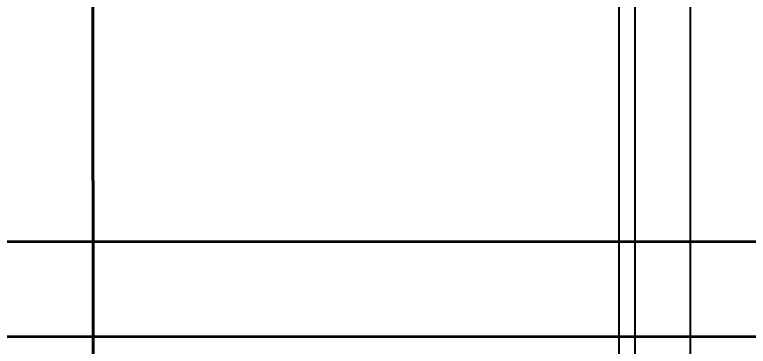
# Model space of a CAD drawing. Header units: inches. Extents: x -4597 to 93300, y -11124 to 5932.
# Drawn here: x -2 to 90.8, y -9841.1 to -9799.2 of the extents above; entities that cross this region are included whole.
import ezdxf

# ---------------------------------------------------------------- set-up
doc = ezdxf.new("R2010")
doc.units = ezdxf.units.IN
doc.header["$LTSCALE"] = 0.5
doc.header["$MEASUREMENT"] = 0
doc.header["$PDMODE"] = 66
for name, color, linetype, lineweight in [('hatch', 9, 'Continuous', 0), ('ST-REINFOR', 201, 'Continuous', 40), ('Toilet', 7, 'Continuous', 25)]:
    doc.layers.add(name, color=color, linetype=linetype, lineweight=lineweight)
doc.styles.get("Standard").update_dxf_attribs({"font": 'arial.ttf'})
doc.dimstyles.new('S8', dxfattribs={"dimtxt": 5, "dimasz": 1, "dimexe": 6, "dimexo": 18, "dimgap": 1.9375, "dimtad": 1, "dimdec": 0, "dimzin": 3, "dimdsep": 46, "dimlunit": 4, "dimtxsty": 'Standard', "dimblk": 'dot 2', "dimcen": 12, "dimse1": 1, "dimse2": 1, "dimclrd": 1, "dimclre": 1, "dimclrt": 256, "dimadec": 0, "dimazin": 0, "dimtfac": 0.75, "dimtdec": 0, "dimtix": 1, "dimtmove": 1, "dimatfit": 3, "dimldrblk": 'DOT', "dimfxl": 1, "dimtolj": 1, "dimtzin": 0, "dimlwd": 9, "dimlwe": 9, "dimarcsym": 0})

# ---------------------------------------------------------------- blocks, each defined once
blk = doc.blocks.new('dot1')
at = {"layer": 'hatch'}
h = blk.add_hatch(color=256, dxfattribs=at)
edge = h.paths.add_edge_path()
edge.add_arc((0, 0), 1, 0, 360)
for p, q in [((0, 3), (0, -3)), ((3, 0), (-3, 0))]:
    blk.add_line(p, q, dxfattribs=at)
blk.add_circle((0, 0), 1, dxfattribs=at)
blk = doc.blocks.new('dot 2')
at = {"layer": 'hatch', "xscale": 0.5, "yscale": 0.5, "zscale": 0.5}
blk.add_blockref('dot1', (0, 0), dxfattribs=at)
blk = doc.blocks.new('*D215')
at = {"layer": 'Defpoints', "color": 0, "transparency": 16777216}
for p in [(-121.589, -9791.083), (-93.318, -9791.083), (69.442, -10056.827)]:
    blk.add_point(p, dxfattribs=at)
at = {"layer": 'Toilet', "color": 1, "lineweight": 9, "transparency": 16777216}
blk.add_line((-121.589, -10055.827), (-121.589, -9792.083), dxfattribs=at)
for p, rotation in [((-121.589, -9791.083), 90), ((-121.589, -10056.827), 270)]:
    blk.add_blockref('dot 2', p, dxfattribs=dict(at, rotation=rotation))
at = {"layer": 'Toilet', "transparency": 16777216, "insert": (-126.037, -9923.955), "char_height": 5, "attachment_point": 5, "rotation": 90}
blk.add_mtext('\\A1;22\'-2"', dxfattribs=at)
blk = doc.blocks.new('_Dot')
at = {"color": 0, "linetype": 'ByBlock', "lineweight": -2}
blk.add_line((-0.5, 0), (-1, 0), dxfattribs=at)
at = {"color": 0, "linetype": 'ByBlock', "const_width": 0.5}
blk.add_lwpolyline([(-0.25, 0, 1), (0.25, 0, 1)], format="xyb", close=True, dxfattribs=at)
blk = doc.blocks.new('*D237')
at = {"layer": 'Defpoints', "color": 0, "transparency": 16777216}
for p in [(83.442, -9691.083), (268.478, -9691.083), (224.085, -10178.689)]:
    blk.add_point(p, dxfattribs=at)
at = {"layer": 'Toilet', "color": 1, "lineweight": 9, "transparency": 16777216}
blk.add_line((268.478, -10177.689), (268.478, -9692.083), dxfattribs=at)
for p, rotation in [((268.478, -9691.083), 90), ((268.478, -10178.689), 270)]:
    blk.add_blockref('dot 2', p, dxfattribs=dict(at, rotation=rotation))
at = {"layer": 'Toilet', "transparency": 16777216, "insert": (263.987, -9934.886), "char_height": 5, "attachment_point": 5, "rotation": 90}
blk.add_mtext('\\A1;40\'-8"', dxfattribs=at)
blk = doc.blocks.new('*D158')
at = {"layer": 'Defpoints', "color": 0, "transparency": 16777216}
for p in [(-133.353, -9691.083), (12.764, -9691.083), (177.129, -10172.784)]:
    blk.add_point(p, dxfattribs=at)
at = {"layer": 'Toilet', "color": 1, "lineweight": 9, "transparency": 16777216}
blk.add_line((-133.353, -10171.784), (-133.353, -9692.083), dxfattribs=at)
for p, rotation in [((-133.353, -9691.083), 90), ((-133.353, -10172.784), 270)]:
    blk.add_blockref('dot 2', p, dxfattribs=dict(at, rotation=rotation))
at = {"layer": 'Toilet', "transparency": 16777216, "insert": (-137.843, -9931.933), "char_height": 5, "attachment_point": 5, "rotation": 90}
blk.add_mtext('\\A1;40\'-2"', dxfattribs=at)

msp = doc.modelspace()

# ---------------------------------------------------------------- linework, layer by layer
msp.add_line((76.442, -9645.279), (76.442, -10234.829))
at = {"layer": 'ST-REINFOR'}
for p, q in [((7.903, -9784.083), (8.111, -10063.827)), ((-89.659, -9827.861), (209.168, -9827.95)), ((-89.659, -9839.861), (209.7, -9839.95))]:
    msp.add_line(p, q, dxfattribs=at)
at = {"layer": 'Toilet'}
for p, q in [((74.442, -9793.083), (74.442, -10049.827)), ((83.442, -9793.083), (83.442, -10049.827))]:
    msp.add_line(p, q, dxfattribs=at)

# ---------------------------------------------------------------- dimensions: what is measured, and where the dimension line sits
for base, p1, p2, picture, middle in [((-133.353, -9691.083), (177.129, -10172.784), (12.764, -9691.083), '*D158', (-137.843, -9931.933)), ((268.478, -9691.083), (224.085, -10178.689), (83.442, -9691.083), '*D237', (263.987, -9934.886)), ((-121.589, -9791.083), (69.442, -10056.827), (-93.318, -9791.083), '*D215', (-126.037, -9923.955))]:
    dim = msp.add_linear_dim(base=base, p1=p1, p2=p2, angle=90, dimstyle='S8', override={"dimfxl": 2, "dimfxlon": 1, "dimarcsym": 1}, dxfattribs=at)
    dim.commit()
    dim.dimension.update_dxf_attribs({"geometry": picture, "text_midpoint": middle})

doc.saveas('drawing.dxf')
